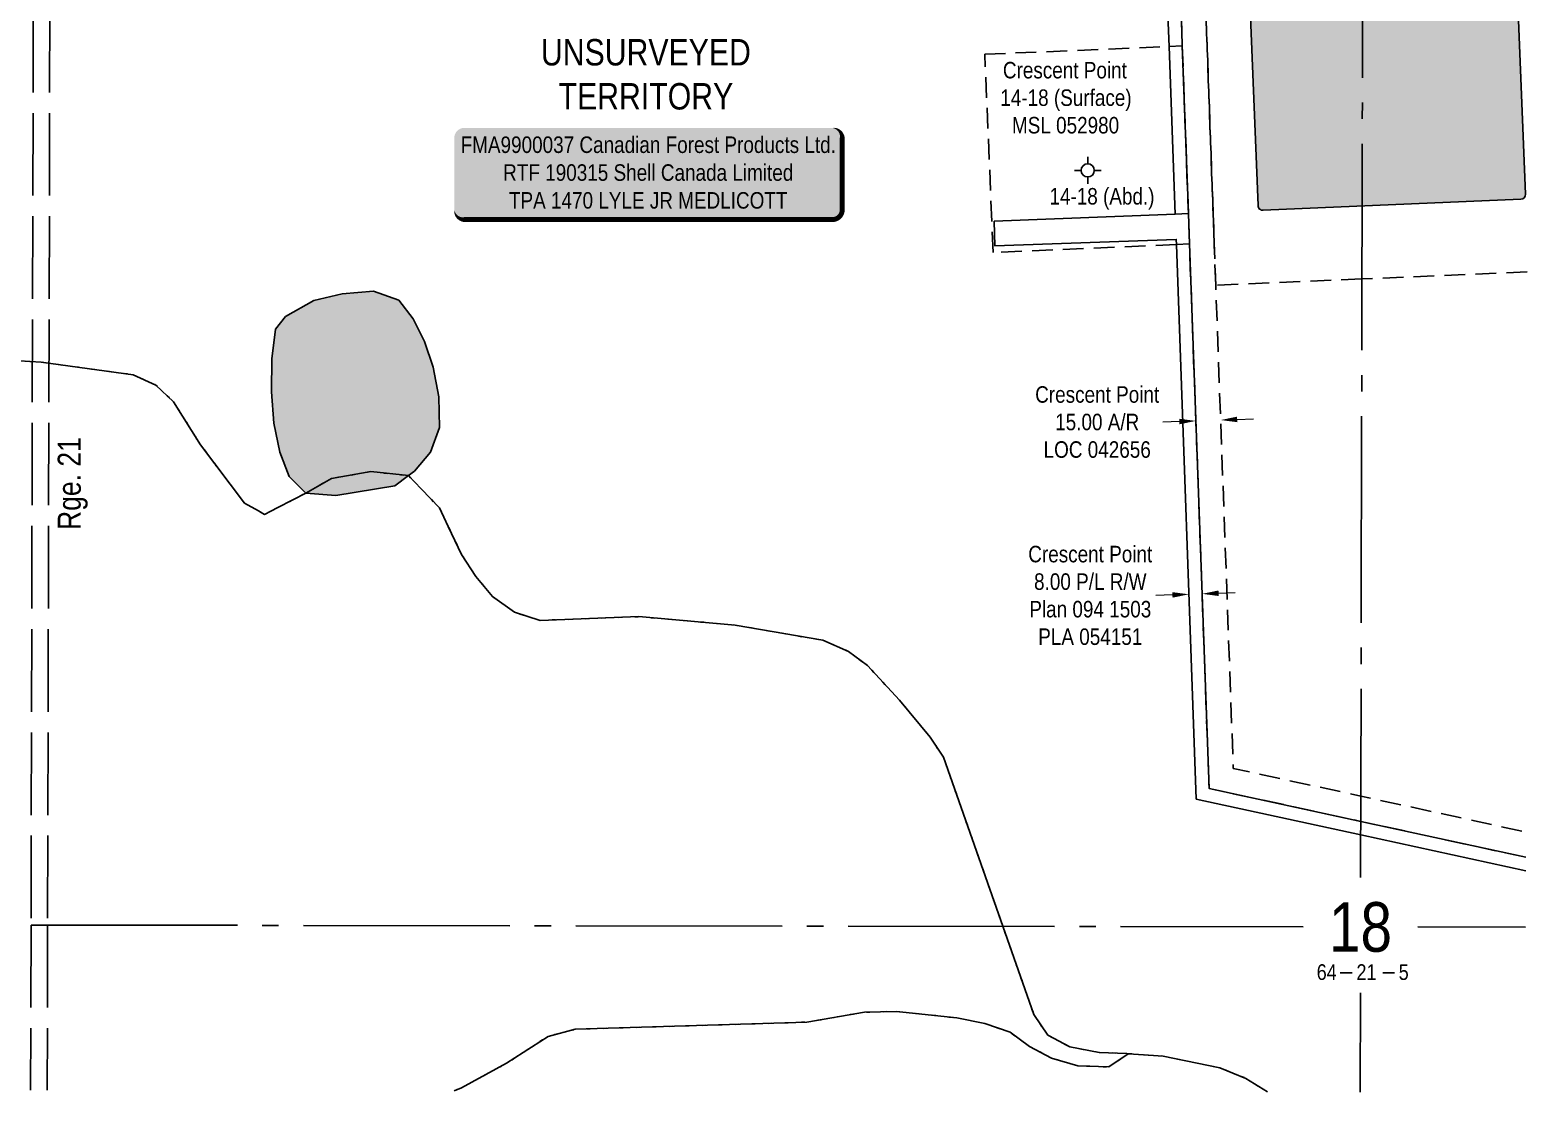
# Model space of a CAD drawing. Extents: x 456630 to 490274, y 6043290 to 6049977.
# Drawn here: x 488559 to 489466, y 6043298 to 6043941 of the extents above; entities that cross this region are included whole.
import ezdxf
from ezdxf.enums import TextEntityAlignment as Align

# ---------------------------------------------------------------- set-up
doc = ezdxf.new("R2010")
doc.units = 0
doc.header["$LTSCALE"] = 5
doc.header["$PDMODE"] = 35
doc.header["$PDSIZE"] = 5
for name, pattern in [('foc-ACCESSROAD', [3.75, 2.5, -1.25]), ('foc-QUARTERLINE', [33, 25, -3, 2, -3]), ('foc-UNSURVEYED', [12.5, 10, -2.5]), ('foc-WHEELTRACKS', [2, 0.4, -1.6])]:
    doc.linetypes.add(name, pattern=pattern)
doc.layers.get('Defpoints').update_dxf_attribs({"color": 9})
for name, color, linetype in [('10', 1, 'Continuous'), ('9', 3, 'Continuous'), ('C-AR', 13, 'foc-ACCESSROAD'), ('C-RW', 13, 'Continuous'), ('C-WS', 13, 'foc-ACCESSROAD'), ('D-TXT', 6, 'Continuous'), ('F-WS-S', 190, 'Continuous'), ('L-QSEC', 8, 'foc-QUARTERLINE'), ('L-SECLBL', 7, 'Continuous'), ('L-UNS-T', 3, 'Continuous'), ('L-USEC', 7, 'foc-UNSURVEYED'), ('T-WATER', 160, 'Continuous'), ('T-WATER-H', 133, 'Continuous'), ('T-WATER-P3', 160, 'foc-WHEELTRACKS')]:
    doc.layers.add(name, color=color, linetype=linetype)
for name, color, linetype, lineweight in [('C-AR-T', 13, 'Continuous', 9), ('C-RW-T', 13, 'Continuous', 9), ('C-WS-T', 13, 'Continuous', 9)]:
    doc.layers.add(name, color=color, linetype=linetype, lineweight=lineweight)
doc.styles.add('80', font='ARIALN.TTF', dxfattribs={"height": 10})
doc.styles.add('80CG', font='ARIALN.TTF', dxfattribs={"height": 10})
doc.styles.add('80L', font='ARIALN.TTF', dxfattribs={"height": 10})
doc.styles.add('foc-LtypeFont', font='ARIALN.TTF', dxfattribs={"height": 7.35})
doc.styles.add('SIMPLEX', font='ARIALN.TTF')
doc.linetypes.add('foc-TOPO-flowdirection-NOLINE', pattern='A,0,[">",foc-LtypeFont,S=0.3,R=0,X=0,Y=-0.945],-20,[">",foc-LtypeFont,S=0.3,R=0,X=0,Y=-0.945],0', length=20)
doc.dimstyles.new('Compass 5 000', dxfattribs={"dimscale": 5, "dimtxt": 9, "dimasz": 2, "dimexe": 0.2, "dimexo": 0.0625, "dimgap": 0.5, "dimtad": 0, "dimtih": 1, "dimtoh": 1, "dimzin": 0, "dimdsep": 46, "dimtxsty": '80CG', "dimcen": 0.1, "dimse1": 1, "dimse2": 1, "dimclrd": 256, "dimclrt": 256, "dimaunit": 1, "dimadec": 4, "dimazin": 0, "dimtfac": 0.06, "dimtofl": 0, "dimtmove": 0, "dimatfit": 1, "dimfxl": 0.2, "dimtolj": 1, "dimtzin": 0, "dimlwd": -1, "dimarcsym": 0})

# ---------------------------------------------------------------- blocks, each defined once
blk = doc.blocks.new('L-SECLBL')
at = {"layer": '9', "color": 7}
for p, q in [((-5.08, -27.83), (-12.29, -27.83)), ((20.7, -27.83), (13.5, -27.83))]:
    blk.add_line(p, q, dxfattribs=at)
at = {"layer": '10', "color": 2, "style": 'SIMPLEX'}
blk.add_attdef('SEC', text='', height=30, dxfattribs=at).set_placement((0, 0), align=Align.MIDDLE)
at = {"layer": '10', "color": 5, "style": '80L'}
blk.add_attdef('TWP', text='', height=9.5, dxfattribs=at).set_placement((-14.43, -27.37), align=Align.MIDDLE_RIGHT)
blk.add_attdef('RGE', text='', height=9.5, dxfattribs=at).set_placement((3.62, -27.37), align=Align.MIDDLE_CENTER)
blk.add_attdef('MER', text='', height=9.5, dxfattribs=at).set_placement((23.17, -27.37), align=Align.MIDDLE_LEFT)
blk = doc.blocks.new('*D916')
at = {"layer": 'C-AR-T', "transparency": 16777216}
for p, q in [((489255.03, 6043703.51), (489245.04, 6043703.15)), ((489290.03, 6043704.77), (489300.02, 6043705.13))]:
    blk.add_line(p, q, dxfattribs=at)
for points in [[(489254.97, 6043705.17), (489255.09, 6043701.84), (489265.02, 6043703.87)], [(489289.97, 6043706.44), (489290.09, 6043703.11), (489280.04, 6043704.41)]]:
    blk.add_solid(points, dxfattribs=at)
at = {"layer": 'Defpoints', "color": 0, "transparency": 16777216}
for p in [(489264.91, 6043706.9), (489265.02, 6043703.87), (489279.93, 6043707.44)]:
    blk.add_point(p, dxfattribs=at)
at = {"layer": 'C-AR-T', "transparency": 16777216, "insert": (489205.27, 6043703.15), "char_height": 10, "attachment_point": 5, "style": '80CG'}
blk.add_mtext('\\A1;Crescent Point\\P15.00 A/R\\PLOC 042656', dxfattribs=at)
blk = doc.blocks.new('*D918')
at = {"layer": 'C-RW-T', "transparency": 16777216}
for p, q in [((489236.19, 6043994.93), (489226.2, 6043994.51)), ((489264.17, 6043996.1), (489274.16, 6043996.51))]:
    blk.add_line(p, q, dxfattribs=at)
for points in [[(489236.12, 6043996.59), (489236.26, 6043993.26), (489246.19, 6043995.34)], [(489264.1, 6043997.76), (489264.24, 6043994.43), (489254.18, 6043995.68)]]:
    blk.add_solid(points, dxfattribs=at)
at = {"layer": 'Defpoints', "color": 0, "transparency": 16777216}
for p in [(489246.15, 6043996.31), (489246.19, 6043995.34), (489254.14, 6043996.64)]:
    blk.add_point(p, dxfattribs=at)
at = {"layer": 'C-RW-T', "transparency": 16777216, "insert": (489186.44, 6043994.51), "char_height": 10, "attachment_point": 5, "style": '80CG'}
blk.add_mtext('\\A1;Crescent Point\\P8.00 P/L R/W\\PPlan 094 1504\\PPLA 053921', dxfattribs=at)
blk = doc.blocks.new('*D919')
at = {"layer": 'C-RW-T', "transparency": 16777216}
for p, q in [((489250.84, 6043598.54), (489240.85, 6043598.18)), ((489278.79, 6043599.54), (489288.79, 6043599.9))]:
    blk.add_line(p, q, dxfattribs=at)
for points in [[(489250.78, 6043600.2), (489250.9, 6043596.87), (489260.83, 6043598.89)], [(489278.73, 6043601.21), (489278.85, 6043597.87), (489268.8, 6043599.18)]]:
    blk.add_solid(points, dxfattribs=at)
at = {"layer": 'Defpoints', "color": 0, "transparency": 16777216}
for p in [(489268.67, 6043602.88), (489260.7, 6043602.6), (489260.83, 6043598.89)]:
    blk.add_point(p, dxfattribs=at)
at = {"layer": 'C-RW-T', "transparency": 16777216, "insert": (489201.08, 6043598.18), "char_height": 10, "attachment_point": 5, "style": '80CG'}
blk.add_mtext('\\A1;Crescent Point\\P8.00 P/L R/W\\PPlan 094 1503\\PPLA 054151', dxfattribs=at)
blk = doc.blocks.new('*U360')
h = blk.add_hatch(color=255)
edge = h.paths.add_edge_path()
edge.add_line((-111.5, -28.5), (111.5, -28.5))
edge.add_arc((111.5, -22.5), 6, 270, 360)
edge.add_line((117.5, -22.5), (117.5, 21))
edge.add_arc((111.5, 21), 6, 0, 90)
edge.add_line((111.5, 27), (-111.5, 27))
edge.add_arc((-111.5, 21), 6, 90, 180)
edge.add_line((-117.5, 21), (-117.5, -22.5))
edge.add_arc((-111.5, -22.5), 6, 180, 270)
at = {"color": 44, "flags": 128}
blk.add_lwpolyline([(-111.5, -28.5, 3, 3, 0), (111.5, -28.5, 3, 3, 0.414214), (117.5, -22.5, 3, 3, 0), (117.5, 21, 3, 0, 0.414214), (111.5, 27, 0, 0, 0), (-111.5, 27, 0, 0, 0.414214), (-117.5, 21, 0, 0, 0), (-117.5, -22.5, 0, 3, 0.414214)], format="xyseb", close=True, dxfattribs=at)
at = {"color": 44, "style": '80'}
blk.add_attdef('ENTER_TEXT_001', (-35.99, -5), '', height=10, dxfattribs=at)
blk = doc.blocks.new('GABD')
for p, q in [((-0.81, 0), (-1.62, 0)), ((0, 0.81), (0, 1.62)), ((1.62, 0), (0.81, 0)), ((0, -0.81), (0, -1.62))]:
    blk.add_line(p, q)
blk.add_circle((0, 0), 0.8)

msp = doc.modelspace()

# ---------------------------------------------------------------- hatches: boundary and pattern name
at = {"layer": 'T-WATER-H'}
h = msp.add_hatch(color=256, dxfattribs=at)
h.dxf.hatch_style = 1
edge = h.paths.add_edge_path()
edge.add_line((489447.296, 6044210.097), (489290.201, 6044230.104))
edge.add_arc((489289.822, 6044227.128), 3, 82.742211, 182.314008)
edge.add_line((489286.825, 6044227.006), (489302.695, 6043834.255))
edge.add_arc((489305.693, 6043834.376), 3, 182.314008, 272.448174)
edge.add_line((489305.821, 6043831.379), (489461.838, 6043838.049))
edge.add_arc((489461.709, 6043841.046), 3, 272.448174, 362.314008)
edge.add_line((489464.707, 6043841.167), (489449.914, 6044207.242))
edge.add_arc((489446.917, 6044207.121), 3, 2.314008, 82.742211)
h = msp.add_hatch(color=256, dxfattribs=at)
h.dxf.hatch_style = 1
h.paths.add_polyline_path([(488744.15, 6043658.804), (488726.014, 6043660.161), (488715.735, 6043670.293), (488710.253, 6043684.994), (488706.567, 6043702.519), (488705.104, 6043721.547), (488705.257, 6043741.477), (488707.637, 6043759.489), (488713.572, 6043767.061), (488730.731, 6043776.686), (488747.958, 6043780.731), (488766.989, 6043782.374), (488782.243, 6043777.05), (488790.905, 6043765.597), (488797.885, 6043751.857), (488803.008, 6043736.316), (488806.394, 6043718.551), (488806.957, 6043699.883), (488801.514, 6043684.929), (488791.679, 6043673.451), (488788.108, 6043670.729), (488779.924, 6043664.491)])

# ---------------------------------------------------------------- linework, layer by layer
at = {"layer": 'C-AR', "flags": 128}
msp.add_lwpolyline([(489464.844, 6043439.698), (489364.892, 6043461.422), (489273.051, 6043481.378), (489261.158, 6043810.994), (489260.494, 6043829.41), (489256.833, 6043930.938), (489256.504, 6043939.574), (489245.558, 6044201.828), (489240.412, 6044324.91), (489240.146, 6044331.262), (489240.074, 6044333.022), (489265.086, 6044329.819), (489257.373, 6044322.738), (489255.566, 6044321.068), (489260.558, 6044201.808), (489264.179, 6044115.333), (489271.517, 6043940.031), (489276.153, 6043811.449), (489277.076, 6043786.009), (489287.692, 6043493.48), (489364.927, 6043476.715), (489464.878, 6043455.02)], dxfattribs=at)
at = {"layer": 'C-RW'}
msp.add_lwpolyline([(489260.494, 6043829.41), (489252.501, 6043829.136), (489248.839, 6043930.646), (489237.478, 6044201.839), (489232.357, 6044324.082), (489154.206, 6044332.217), (489154.594, 6044337.45), (489155.067, 6044340.171), (489240.146, 6044331.262), (489240.412, 6044324.91), (489245.558, 6044201.828), (489256.504, 6043939.574), (489256.833, 6043930.938), (489260.494, 6043829.41)], close=True, dxfattribs=at)
msp.add_lwpolyline([(489464.825, 6043431.487), (489364.874, 6043453.224), (489265.285, 6043474.883), (489253.228, 6043810.655), (489253.116, 6043813.776), (489143.326, 6043809.777), (489142.86, 6043824.764), (489252.506, 6043829.106), (489260.494, 6043829.41), (489261.158, 6043810.994), (489273.051, 6043481.378), (489364.892, 6043461.403), (489464.844, 6043439.679)], dxfattribs=at)
at = {"layer": 'C-WS'}
msp.add_lwpolyline([(489465.645, 6043794.071), (489365.635, 6043789.796), (489277.076, 6043786.009), (489276.153, 6043811.449), (489271.517, 6043940.031), (489264.179, 6044115.333)], dxfattribs=at)
msp.add_lwpolyline([(489253.228, 6043810.655), (489142.269, 6043805.914), (489137.145, 6043925.824), (489248.843, 6043930.598), (489256.833, 6043930.938), (489260.494, 6043829.41), (489261.158, 6043810.994), (489253.228, 6043810.655)], close=True, dxfattribs=at)
at = {"layer": 'L-QSEC'}
for p, q in [((489366.566, 6044201.667), (489364.816, 6043427.52)), ((488559.463, 6043398.68), (489330.115, 6043397.581)), ((489399.394, 6043397.483), (489464.748, 6043397.39)), ((489364.658, 6043357.52), (489364.522, 6043297.55))]:
    msp.add_line(p, q, dxfattribs=at)
at = {"layer": 'L-USEC'}
for p, q in [((488561.423, 6044202.773), (488559.463, 6043398.659)), ((488571.466, 6044202.779), (488569.505, 6043398.666)), ((488559.463, 6043398.659), (488559.219, 6043298.681)), ((488569.505, 6043398.666), (488569.261, 6043298.667))]:
    msp.add_line(p, q, dxfattribs=at)
at = {"layer": 'T-WATER', "flags": 128}
msp.add_lwpolyline([(489447.296, 6044210.097), (489290.201, 6044230.104, 0.464035), (489286.825, 6044227.006), (489302.695, 6043834.255, 0.4148996), (489305.821, 6043831.379), (489461.838, 6043838.049, 0.4135279), (489464.707, 6043841.167), (489449.914, 6044207.242, 0.3660876)], format="xyb", close=True, dxfattribs=at)
at = {"layer": 'T-WATER'}
msp.add_lwpolyline([(488744.15, 6043658.804), (488726.014, 6043660.161), (488715.735, 6043670.293), (488710.253, 6043684.994), (488706.567, 6043702.519), (488705.104, 6043721.547), (488705.257, 6043741.477), (488707.637, 6043759.489), (488713.572, 6043767.061), (488730.731, 6043776.686), (488747.958, 6043780.731), (488766.989, 6043782.374), (488782.243, 6043777.05), (488790.905, 6043765.597), (488797.885, 6043751.857), (488803.008, 6043736.316), (488806.394, 6043718.551), (488806.957, 6043699.883), (488801.514, 6043684.929), (488791.679, 6043673.451), (488788.108, 6043670.729), (488779.924, 6043664.491), (488744.15, 6043658.804)], close=True, dxfattribs=at)
at = {"layer": 'T-WATER-P3', "flags": 128}
for points in [[(488193.086, 6043978.188), (488215.44, 6043953.246), (488222.422, 6043939.869), (488226.825, 6043923.427), (488229.874, 6043886.451), (488233.918, 6043869.467), (488242.522, 6043855.612), (488253.766, 6043843.5), (488275.587, 6043822.157), (488287.007, 6043813.528), (488301.306, 6043806.342), (488318.724, 6043802.522), (488376.366, 6043799.592), (488393.302, 6043797.212), (488434.661, 6043783.741), (488441.955, 6043781.365), (488502.027, 6043757.248), (488529.723, 6043744.497), (488545.639, 6043740.555), (488565.634, 6043739.44), (488621.423, 6043731.825), (488635.122, 6043725.599), (488645.76, 6043715.467), (488662.125, 6043689.434), (488688.828, 6043654.05), (488697.218, 6043649.348), (488700.906, 6043647.282), (488708.571, 6043651.213), (488718.014, 6043656.058), (488726.014, 6043660.161)], [(488726.014, 6043660.161), (488741.435, 6043669.06), (488765.291, 6043673.15), (488788.108, 6043670.729)], [(488788.108, 6043670.729), (488795.768, 6043662.729), (488806.811, 6043651.197), (488812.185, 6043639.935), (488820.236, 6043623.059), (488828.959, 6043609.683), (488838.941, 6043597.568), (488852.282, 6043588.04), (488867.901, 6043583.078), (488927.639, 6043585.373), (488985.945, 6043580.284), (489039.034, 6043571.045), (489054.651, 6043564.34), (489066.075, 6043555.771), (489085.611, 6043534.785), (489104.132, 6043512.356), (489112.191, 6043500.241), (489166.906, 6043344.467), (489175.269, 6043332.05), (489188.665, 6043324.863), (489206.501, 6043321.581), (489223.178, 6043320.831), (489224.238, 6043320.783)], [(488815.682, 6043298.321), (488820.125, 6043300.098), (488847.548, 6043314.959), (488872.622, 6043331.258), (488889.13, 6043335.54), (489029.441, 6043339.858), (489064.26, 6043345.904), (489083.77, 6043346.408), (489120.343, 6043342.433), (489137.276, 6043339.032), (489152.535, 6043333.827), (489164.195, 6043325.136), (489177.652, 6043318.068), (489193.567, 6043313.405), (489212.298, 6043312.768), (489223.438, 6043320.246), (489224.238, 6043320.783)], [(489224.238, 6043320.783), (489236.26, 6043319.958), (489245.172, 6043319.346), (489279.463, 6043312.303), (489295.321, 6043305.838), (489308.348, 6043297.629)]]:
    msp.add_lwpolyline(points, dxfattribs=at)
at = {"layer": 'T-WATER-P3', "linetype": 'foc-TOPO-flowdirection-NOLINE', "flags": 128}
for points in [[(488193.086, 6043978.188), (488215.44, 6043953.246), (488222.422, 6043939.869), (488226.825, 6043923.427), (488229.874, 6043886.451), (488233.918, 6043869.467), (488242.522, 6043855.612), (488253.766, 6043843.5), (488275.587, 6043822.157), (488287.007, 6043813.528), (488301.306, 6043806.342), (488318.724, 6043802.522), (488376.366, 6043799.592), (488393.302, 6043797.212), (488434.661, 6043783.741), (488441.955, 6043781.365), (488502.027, 6043757.248), (488529.723, 6043744.497), (488545.639, 6043740.555), (488565.634, 6043739.44), (488621.423, 6043731.825), (488635.122, 6043725.599), (488645.76, 6043715.467), (488662.125, 6043689.434), (488688.828, 6043654.05), (488697.218, 6043649.348), (488700.906, 6043647.282), (488708.571, 6043651.213), (488718.014, 6043656.058), (488726.014, 6043660.161)], [(488726.014, 6043660.161), (488741.435, 6043669.06), (488765.291, 6043673.15), (488788.108, 6043670.729)], [(488788.108, 6043670.729), (488795.768, 6043662.729), (488806.811, 6043651.197), (488812.185, 6043639.935), (488820.236, 6043623.059), (488828.959, 6043609.683), (488838.941, 6043597.568), (488852.282, 6043588.04), (488867.901, 6043583.078), (488927.639, 6043585.373), (488985.945, 6043580.284), (489039.034, 6043571.045), (489054.651, 6043564.34), (489066.075, 6043555.771), (489085.611, 6043534.785), (489104.132, 6043512.356), (489112.191, 6043500.241), (489166.906, 6043344.467), (489175.269, 6043332.05), (489188.665, 6043324.863), (489206.501, 6043321.581), (489223.178, 6043320.831), (489224.238, 6043320.783)], [(488815.682, 6043298.321), (488820.125, 6043300.098), (488847.548, 6043314.959), (488872.622, 6043331.258), (488889.13, 6043335.54), (489029.441, 6043339.858), (489064.26, 6043345.904), (489083.77, 6043346.408), (489120.343, 6043342.433), (489137.276, 6043339.032), (489152.535, 6043333.827), (489164.195, 6043325.136), (489177.652, 6043318.068), (489193.567, 6043313.405), (489212.298, 6043312.768), (489223.438, 6043320.246), (489224.238, 6043320.783)], [(489224.238, 6043320.783), (489236.26, 6043319.958), (489245.172, 6043319.346), (489279.463, 6043312.303), (489295.321, 6043305.838), (489308.348, 6043297.629)]]:
    msp.add_lwpolyline(points, dxfattribs=at)

# ---------------------------------------------------------------- block references
ref = msp.add_blockref('*U360', (488933.355, 6043854.252))
ref.add_attrib('ENTER_TEXT_001', 'FMA9900037 Canadian Forest Products Ltd.', (488819.689, 6043866.093), dxfattribs={"color": 44, "height": 10, "style": '80'})
ref.add_attrib('ENTER_TEXT_002', 'RTF 190315 Shell Canada Limited', (488845.456, 6043849.249), dxfattribs={"color": 44, "height": 10, "style": '80'})
ref.add_attrib('ENTER_TEXT_003', 'TPA 1470 LYLE JR MEDLICOTT', (488848.962, 6043832.405), dxfattribs={"color": 44, "height": 10, "style": '80'})
at = {"layer": 'F-WS-S', "xscale": 5, "yscale": 5, "zscale": 5}
msp.add_blockref('GABD', (489199.519, 6043855.57), dxfattribs=at)
at = {"layer": 'L-SECLBL', "xscale": 0.999479, "yscale": 0.999479, "zscale": 0.999479}
msp.add_blockref('L-SECLBL', (489364.747, 6043397.52), dxfattribs=at).add_auto_attribs({'SEC': '18', 'TWP': '64', 'RGE': '21', 'MER': '5'})

# ---------------------------------------------------------------- texts
at = {"layer": 'C-WS-T', "char_height": 9.99479, "attachment_point": 1, "style": '80L'}
for s, insert in [('\\pi2.2556;Crescent Point\\P\\pi0.68415;14-18 (Surface)\\P\\pi7.7405;MSL 052980', (489145.902, 6043921.233)), ('\\pi8.637;14-18 (Abd.)', (489167.709, 6043844.872))]:
    msp.add_mtext_dynamic_manual_height_columns(s, width=78.99495, gutter_width=50, heights=[0], dxfattribs=dict(at, insert=insert))
at = {"layer": 'D-TXT', "insert": (488575.627, 6043637.88), "char_height": 13.9927, "attachment_point": 1, "rotation": 90, "style": '80L'}
msp.add_mtext_dynamic_manual_height_columns('Rge. 21', width=63.86109, gutter_width=47.5, heights=[0], dxfattribs=at)
at = {"layer": 'L-UNS-T', "insert": (488931.901, 6043913.634), "char_height": 15.99166, "attachment_point": 5, "style": '80L'}
msp.add_mtext_dynamic_manual_height_columns('UNSURVEYED TERRITORY', width=126.41375, gutter_width=47.5, heights=[0], dxfattribs=at)

# ---------------------------------------------------------------- dimensions: what is measured, and where the dimension line sits
at = {"layer": 'C-AR-T'}
dim = msp.add_aligned_dim(p1=(489279.928, 6043707.442), p2=(489264.914, 6043706.9), distance=3.032, text='Crescent Point\\P15.00 A/R\\PLOC 042656', dimstyle='Compass 5 000', dxfattribs=at)
dim.commit()
dim.dimension.update_dxf_attribs({"geometry": '*D916', "text_midpoint": (489205.275, 6043703.149)})
at = {"layer": 'C-RW-T'}
for p1, p2, distance, text, picture, middle in [((489254.136, 6043996.643), (489246.145, 6043996.309), 0.965, 'Crescent Point\\P8.00 P/L R/W\\PPlan 094 1504\\PPLA 053921', '*D918', (489186.442, 6043994.509)), ((489268.667, 6043602.882), (489260.7, 6043602.596), 3.704, 'Crescent Point\\P8.00 P/L R/W\\PPlan 094 1503\\PPLA 054151', '*D919', (489201.084, 6043598.177))]:
    dim = msp.add_aligned_dim(p1=p1, p2=p2, distance=distance, text=text, dimstyle='Compass 5 000', dxfattribs=at)
    dim.commit()
    dim.dimension.update_dxf_attribs({"geometry": picture, "text_midpoint": middle})

doc.saveas('drawing.dxf')
